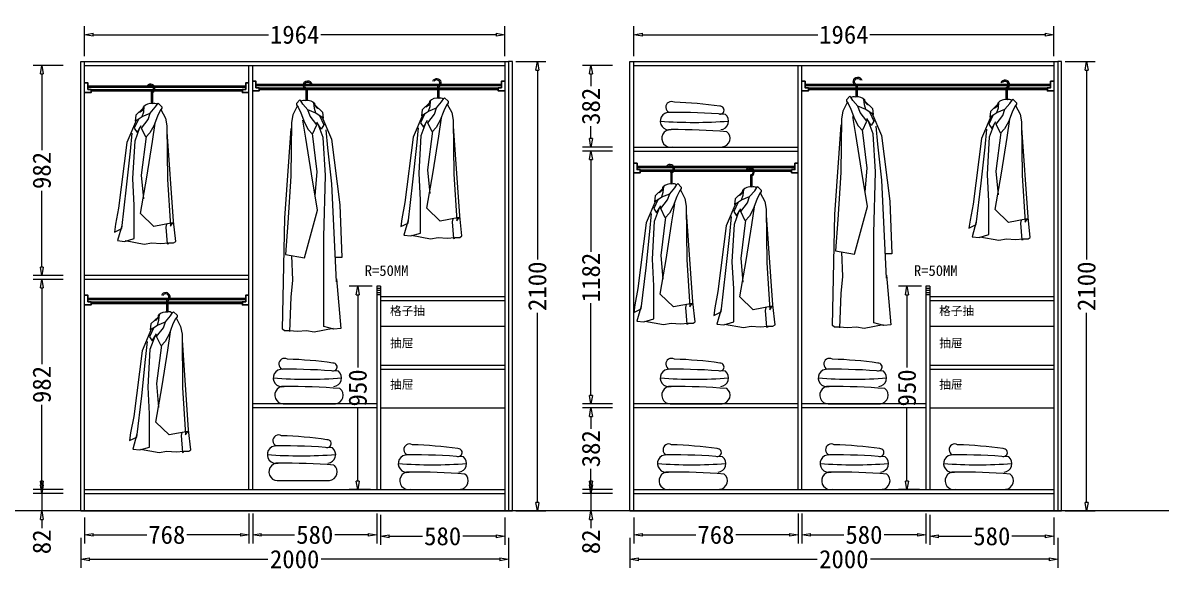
# Model space of a CAD drawing. Header units: millimetres. Extents: x 304407 to 361076, y -1262425 to -1203358.
# Drawn here: x 327331 to 332654, y -1222539 to -1219977 of the extents above; entities that cross this region are included whole.
import ezdxf

# ---------------------------------------------------------------- set-up
doc = ezdxf.new("R2010")
doc.units = ezdxf.units.MM
doc.header["$LTSCALE"] = 20
doc.layers.get('Defpoints').update_dxf_attribs({"color": 250})
for name, color, linetype in [('8', 8, 'Continuous'), ('LAYER10', 11, 'Continuous'), ('LAYER8', 11, 'Continuous'), ('图层3', 4, 'Continuous'), ('墙体', 40, 'Continuous')]:
    doc.layers.add(name, color=color, linetype=linetype)
doc.styles.get("Standard").update_dxf_attribs({"font": 'SimSun.ttf', "height": 85})
doc.styles.add('text', font='SimSun.ttf', dxfattribs={"height": 85})
doc.dimstyles.new('周文晶', dxfattribs={"dimtxt": 70, "dimasz": 40, "dimexe": 40, "dimexo": 30, "dimgap": 10, "dimtad": 0, "dimdec": 0, "dimtxsty": 'Standard', "dimblk": 'CLOSEDBLANK', "dimcen": 200, "dimclrd": 256, "dimclre": 256, "dimadec": 0, "dimazin": 0, "dimtfac": 1, "dimtdec": 0, "dimtmove": 0, "dimatfit": 3, "dimldrblk": 'CLOSEDBLANK', "dimfxl": 100, "dimfxlon": 1, "dimarcsym": 0})

# ---------------------------------------------------------------- blocks, each defined once
blk = doc.blocks.new('_ClosedBlank')
at = {"color": 0, "linetype": 'ByBlock', "lineweight": -2}
for p, q in [((-1, 0.17), (0, 0)), ((-1, 0.17), (-1, -0.17)), ((0, 0), (-1, -0.17))]:
    blk.add_line(p, q, dxfattribs=at)
blk = doc.blocks.new('*D644')
at = {"lineweight": -2, "transparency": 16777216}
for p, q in [((328388.2, -1222269.5), (328388.2, -1222409.5)), ((327620.2, -1222288), (327620.2, -1222409.5)), ((327660.2, -1222369.5), (327910.8, -1222369.5)), ((328348.2, -1222369.5), (328097.5, -1222369.5))]:
    blk.add_line(p, q, dxfattribs=at)
at = {"layer": 'Defpoints', "color": 0, "transparency": 16777216}
for p in [(328388.2, -1222158), (327620.2, -1222258), (328388.2, -1222369.5)]:
    blk.add_point(p, dxfattribs=at)
at = {"lineweight": -2, "transparency": 16777216, "xscale": 40, "yscale": 40, "zscale": 40, "rotation": 180}
blk.add_blockref('_ClosedBlank', (327620.2, -1222369.5), dxfattribs=at)
at = {"lineweight": -2, "transparency": 16777216, "xscale": 40, "yscale": 40, "zscale": 40}
blk.add_blockref('_ClosedBlank', (328388.2, -1222369.5), dxfattribs=at)
at = {"color": 0, "transparency": 16777216, "insert": (328004.2, -1222369.5), "char_height": 85, "attachment_point": 5}
blk.add_mtext('768', dxfattribs=at)
blk = doc.blocks.new('*D645')
at = {"lineweight": -2, "transparency": 16777216}
for p, q in [((328406.2, -1222269.5), (328406.2, -1222409.5)), ((328986.2, -1222269.5), (328986.2, -1222409.5)), ((328446.2, -1222369.5), (328602.1, -1222369.5)), ((328946.2, -1222369.5), (328790.2, -1222369.5))]:
    blk.add_line(p, q, dxfattribs=at)
at = {"layer": 'Defpoints', "color": 0, "transparency": 16777216}
for p in [(328406.2, -1220176), (328986.2, -1222158), (328986.2, -1222369.5)]:
    blk.add_point(p, dxfattribs=at)
at = {"lineweight": -2, "transparency": 16777216, "xscale": 40, "yscale": 40, "zscale": 40, "rotation": 180}
blk.add_blockref('_ClosedBlank', (328406.2, -1222369.5), dxfattribs=at)
at = {"lineweight": -2, "transparency": 16777216, "xscale": 40, "yscale": 40, "zscale": 40}
blk.add_blockref('_ClosedBlank', (328986.2, -1222369.5), dxfattribs=at)
at = {"color": 0, "transparency": 16777216, "insert": (328696.2, -1222369.5), "char_height": 85, "attachment_point": 5}
blk.add_mtext('580', dxfattribs=at)
blk = doc.blocks.new('*D646')
at = {"lineweight": -2, "transparency": 16777216}
for p, q in [((327620.2, -1220132.6), (327620.2, -1219992.6)), ((327660.2, -1220032.6), (328480.3, -1220032.6)), ((329544.2, -1220032.6), (328724.1, -1220032.6)), ((329584.2, -1220132.6), (329584.2, -1219992.6))]:
    blk.add_line(p, q, dxfattribs=at)
at = {"layer": 'Defpoints', "color": 0, "transparency": 16777216}
for p in [(329584.2, -1220032.6), (327620.2, -1220176), (329584.2, -1220176)]:
    blk.add_point(p, dxfattribs=at)
at = {"lineweight": -2, "transparency": 16777216, "xscale": 40, "yscale": 40, "zscale": 40, "rotation": 180}
blk.add_blockref('_ClosedBlank', (327620.2, -1220032.6), dxfattribs=at)
at = {"lineweight": -2, "transparency": 16777216, "xscale": 40, "yscale": 40, "zscale": 40}
blk.add_blockref('_ClosedBlank', (329584.2, -1220032.6), dxfattribs=at)
at = {"color": 0, "transparency": 16777216, "insert": (328602.2, -1220032.6), "char_height": 85, "attachment_point": 5}
blk.add_mtext('1964', dxfattribs=at)
blk = doc.blocks.new('*D647')
at = {"lineweight": -2, "transparency": 16777216}
for p, q in [((327602.2, -1222383.6), (327602.2, -1222523.6)), ((329602.2, -1222383.6), (329602.2, -1222523.6)), ((327642.2, -1222483.6), (328477.4, -1222483.6)), ((329562.2, -1222483.6), (328726.9, -1222483.6))]:
    blk.add_line(p, q, dxfattribs=at)
at = {"layer": 'Defpoints', "color": 0, "transparency": 16777216}
for p in [(327602.2, -1222258), (329602.2, -1222258), (329602.2, -1222483.6)]:
    blk.add_point(p, dxfattribs=at)
at = {"lineweight": -2, "transparency": 16777216, "xscale": 40, "yscale": 40, "zscale": 40, "rotation": 180}
blk.add_blockref('_ClosedBlank', (327602.2, -1222483.6), dxfattribs=at)
at = {"lineweight": -2, "transparency": 16777216, "xscale": 40, "yscale": 40, "zscale": 40}
blk.add_blockref('_ClosedBlank', (329602.2, -1222483.6), dxfattribs=at)
at = {"color": 0, "transparency": 16777216, "insert": (328602.2, -1222483.6), "char_height": 85, "attachment_point": 5}
blk.add_mtext('2000', dxfattribs=at)
blk = doc.blocks.new('*D648')
at = {"lineweight": -2, "transparency": 16777216}
for p, q in [((327419.9, -1222136), (327419.9, -1222096)), ((327519.9, -1222176), (327379.9, -1222176)), ((327419.9, -1222176), (327419.9, -1222258)), ((327519.9, -1222258), (327379.9, -1222258)), ((327419.9, -1222298), (327419.9, -1222338))]:
    blk.add_line(p, q, dxfattribs=at)
at = {"layer": 'Defpoints', "color": 0, "transparency": 16777216}
for p in [(327419.9, -1222176), (327620.2, -1222176), (327602.2, -1222258)]:
    blk.add_point(p, dxfattribs=at)
at = {"lineweight": -2, "transparency": 16777216, "xscale": 40, "yscale": 40, "zscale": 40}
for p, rotation in [((327419.9, -1222176), 270), ((327419.9, -1222258), 90)]:
    blk.add_blockref('_ClosedBlank', p, dxfattribs=dict(at, rotation=rotation))
at = {"color": 0, "transparency": 16777216, "insert": (327419.9, -1222402), "char_height": 85, "attachment_point": 5, "rotation": 90}
blk.add_mtext('82', dxfattribs=at)
blk = doc.blocks.new('*D649')
at = {"lineweight": -2, "transparency": 16777216}
for p, q in [((327519.9, -1221176), (327379.9, -1221176)), ((327419.9, -1221216), (327419.9, -1221572.7)), ((327419.9, -1222118), (327419.9, -1221761.3)), ((327519.9, -1222158), (327379.9, -1222158))]:
    blk.add_line(p, q, dxfattribs=at)
at = {"layer": 'Defpoints', "color": 0, "transparency": 16777216}
for p in [(327419.9, -1221176), (327620.2, -1221176), (327620.2, -1222158)]:
    blk.add_point(p, dxfattribs=at)
at = {"lineweight": -2, "transparency": 16777216, "xscale": 40, "yscale": 40, "zscale": 40}
for p, rotation in [((327419.9, -1221176), 90), ((327419.9, -1222158), 270)]:
    blk.add_blockref('_ClosedBlank', p, dxfattribs=dict(at, rotation=rotation))
at = {"color": 0, "transparency": 16777216, "insert": (327419.9, -1221667), "char_height": 85, "attachment_point": 5, "rotation": 90}
blk.add_mtext('982', dxfattribs=at)
blk = doc.blocks.new('*D650')
at = {"lineweight": -2, "transparency": 16777216}
for p, q in [((327519.9, -1220176), (327379.9, -1220176)), ((327419.9, -1220216), (327419.9, -1220572.7)), ((327419.9, -1221118), (327419.9, -1220761.3)), ((327519.9, -1221158), (327379.9, -1221158))]:
    blk.add_line(p, q, dxfattribs=at)
at = {"layer": 'Defpoints', "color": 0, "transparency": 16777216}
for p in [(327419.9, -1220176), (327620.2, -1220176), (327620.2, -1221158)]:
    blk.add_point(p, dxfattribs=at)
at = {"lineweight": -2, "transparency": 16777216, "xscale": 40, "yscale": 40, "zscale": 40}
for p, rotation in [((327419.9, -1220176), 90), ((327419.9, -1221158), 270)]:
    blk.add_blockref('_ClosedBlank', p, dxfattribs=dict(at, rotation=rotation))
at = {"color": 0, "transparency": 16777216, "insert": (327419.9, -1220667), "char_height": 85, "attachment_point": 5, "rotation": 90}
blk.add_mtext('982', dxfattribs=at)
blk = doc.blocks.new('*D651')
at = {"lineweight": -2, "transparency": 16777216}
for p, q in [((329637.1, -1220158), (329777.1, -1220158)), ((329737.1, -1220198), (329737.1, -1221083.2)), ((329737.1, -1222218), (329737.1, -1221332.7)), ((329637.1, -1222258), (329777.1, -1222258))]:
    blk.add_line(p, q, dxfattribs=at)
at = {"layer": 'Defpoints', "color": 0, "transparency": 16777216}
for p in [(329602.2, -1220158), (329737.1, -1220158), (329602.2, -1222258)]:
    blk.add_point(p, dxfattribs=at)
at = {"lineweight": -2, "transparency": 16777216, "xscale": 40, "yscale": 40, "zscale": 40}
for p, rotation in [((329737.1, -1220158), 90), ((329737.1, -1222258), 270)]:
    blk.add_blockref('_ClosedBlank', p, dxfattribs=dict(at, rotation=rotation))
at = {"color": 0, "transparency": 16777216, "insert": (329737.1, -1221208), "char_height": 85, "attachment_point": 5, "rotation": 90}
blk.add_mtext('2100', dxfattribs=at)
blk = doc.blocks.new('*D652')
at = {"lineweight": -2, "transparency": 16777216}
for p, q in [((328965.2, -1221208), (328857.2, -1221208)), ((328897.2, -1221248), (328897.2, -1221588)), ((328897.2, -1222118), (328897.2, -1221778)), ((328956.2, -1222158), (328857.2, -1222158))]:
    blk.add_line(p, q, dxfattribs=at)
at = {"layer": 'Defpoints', "color": 0, "transparency": 16777216}
for p in [(328995.2, -1221208), (328897.2, -1222158), (328986.2, -1222158)]:
    blk.add_point(p, dxfattribs=at)
at = {"lineweight": -2, "transparency": 16777216, "xscale": 40, "yscale": 40, "zscale": 40}
for p, rotation in [((328897.2, -1221208), 90), ((328897.2, -1222158), 270)]:
    blk.add_blockref('_ClosedBlank', p, dxfattribs=dict(at, rotation=rotation))
at = {"color": 0, "transparency": 16777216, "insert": (328897.2, -1221683), "char_height": 85, "attachment_point": 5, "rotation": 90}
blk.add_mtext('950', dxfattribs=at)
blk = doc.blocks.new('*D653')
at = {"lineweight": -2, "transparency": 16777216}
for p, q in [((329004.2, -1222276.2), (329004.2, -1222416.2)), ((329584.2, -1222288), (329584.2, -1222416.2)), ((329044.2, -1222376.2), (329200.1, -1222376.2)), ((329544.2, -1222376.2), (329388.2, -1222376.2))]:
    blk.add_line(p, q, dxfattribs=at)
at = {"layer": 'Defpoints', "color": 0, "transparency": 16777216}
for p in [(329004.2, -1222158), (329584.2, -1222258), (329584.2, -1222376.2)]:
    blk.add_point(p, dxfattribs=at)
at = {"lineweight": -2, "transparency": 16777216, "xscale": 40, "yscale": 40, "zscale": 40, "rotation": 180}
blk.add_blockref('_ClosedBlank', (329004.2, -1222376.2), dxfattribs=at)
at = {"lineweight": -2, "transparency": 16777216, "xscale": 40, "yscale": 40, "zscale": 40}
blk.add_blockref('_ClosedBlank', (329584.2, -1222376.2), dxfattribs=at)
at = {"color": 0, "transparency": 16777216, "insert": (329294.2, -1222376.2), "char_height": 85, "attachment_point": 5}
blk.add_mtext('580', dxfattribs=at)
blk = doc.blocks.new('*D654')
at = {"lineweight": -2, "transparency": 16777216}
for p, q in [((330956.1, -1222269.5), (330956.1, -1222409.5)), ((330188.1, -1222288), (330188.1, -1222409.5)), ((330228.1, -1222369.5), (330478.7, -1222369.5)), ((330916.1, -1222369.5), (330665.4, -1222369.5))]:
    blk.add_line(p, q, dxfattribs=at)
at = {"layer": 'Defpoints', "color": 0, "transparency": 16777216}
for p in [(330956.1, -1222158), (330188.1, -1222258), (330956.1, -1222369.5)]:
    blk.add_point(p, dxfattribs=at)
at = {"lineweight": -2, "transparency": 16777216, "xscale": 40, "yscale": 40, "zscale": 40, "rotation": 180}
blk.add_blockref('_ClosedBlank', (330188.1, -1222369.5), dxfattribs=at)
at = {"lineweight": -2, "transparency": 16777216, "xscale": 40, "yscale": 40, "zscale": 40}
blk.add_blockref('_ClosedBlank', (330956.1, -1222369.5), dxfattribs=at)
at = {"color": 0, "transparency": 16777216, "insert": (330572.1, -1222369.5), "char_height": 85, "attachment_point": 5}
blk.add_mtext('768', dxfattribs=at)
blk = doc.blocks.new('*D655')
at = {"lineweight": -2, "transparency": 16777216}
for p, q in [((330974.1, -1222269.5), (330974.1, -1222409.5)), ((331554.1, -1222269.5), (331554.1, -1222409.5)), ((331014.1, -1222369.5), (331170, -1222369.5)), ((331514.1, -1222369.5), (331358.1, -1222369.5))]:
    blk.add_line(p, q, dxfattribs=at)
at = {"layer": 'Defpoints', "color": 0, "transparency": 16777216}
for p in [(330974.1, -1220176), (331554.1, -1222158), (331554.1, -1222369.5)]:
    blk.add_point(p, dxfattribs=at)
at = {"lineweight": -2, "transparency": 16777216, "xscale": 40, "yscale": 40, "zscale": 40, "rotation": 180}
blk.add_blockref('_ClosedBlank', (330974.1, -1222369.5), dxfattribs=at)
at = {"lineweight": -2, "transparency": 16777216, "xscale": 40, "yscale": 40, "zscale": 40}
blk.add_blockref('_ClosedBlank', (331554.1, -1222369.5), dxfattribs=at)
at = {"color": 0, "transparency": 16777216, "insert": (331264.1, -1222369.5), "char_height": 85, "attachment_point": 5}
blk.add_mtext('580', dxfattribs=at)
blk = doc.blocks.new('*D656')
at = {"lineweight": -2, "transparency": 16777216}
for p, q in [((330188.1, -1220132.6), (330188.1, -1219992.6)), ((330228.1, -1220032.6), (331048.2, -1220032.6)), ((332112.1, -1220032.6), (331292, -1220032.6)), ((332152.1, -1220132.6), (332152.1, -1219992.6))]:
    blk.add_line(p, q, dxfattribs=at)
at = {"layer": 'Defpoints', "color": 0, "transparency": 16777216}
for p in [(332152.1, -1220032.6), (330188.1, -1220176), (332152.1, -1220176)]:
    blk.add_point(p, dxfattribs=at)
at = {"lineweight": -2, "transparency": 16777216, "xscale": 40, "yscale": 40, "zscale": 40, "rotation": 180}
blk.add_blockref('_ClosedBlank', (330188.1, -1220032.6), dxfattribs=at)
at = {"lineweight": -2, "transparency": 16777216, "xscale": 40, "yscale": 40, "zscale": 40}
blk.add_blockref('_ClosedBlank', (332152.1, -1220032.6), dxfattribs=at)
at = {"color": 0, "transparency": 16777216, "insert": (331170.1, -1220032.6), "char_height": 85, "attachment_point": 5}
blk.add_mtext('1964', dxfattribs=at)
blk = doc.blocks.new('*D657')
at = {"lineweight": -2, "transparency": 16777216}
for p, q in [((330170.1, -1222383.6), (330170.1, -1222523.6)), ((332170.1, -1222383.6), (332170.1, -1222523.6)), ((330210.1, -1222483.6), (331045.3, -1222483.6)), ((332130.1, -1222483.6), (331294.8, -1222483.6))]:
    blk.add_line(p, q, dxfattribs=at)
at = {"layer": 'Defpoints', "color": 0, "transparency": 16777216}
for p in [(330170.1, -1222258), (332170.1, -1222258), (332170.1, -1222483.6)]:
    blk.add_point(p, dxfattribs=at)
at = {"lineweight": -2, "transparency": 16777216, "xscale": 40, "yscale": 40, "zscale": 40, "rotation": 180}
blk.add_blockref('_ClosedBlank', (330170.1, -1222483.6), dxfattribs=at)
at = {"lineweight": -2, "transparency": 16777216, "xscale": 40, "yscale": 40, "zscale": 40}
blk.add_blockref('_ClosedBlank', (332170.1, -1222483.6), dxfattribs=at)
at = {"color": 0, "transparency": 16777216, "insert": (331170.1, -1222483.6), "char_height": 85, "attachment_point": 5}
blk.add_mtext('2000', dxfattribs=at)
blk = doc.blocks.new('*D658')
at = {"lineweight": -2, "transparency": 16777216}
for p, q in [((329987.8, -1222136), (329987.8, -1222096)), ((330087.8, -1222176), (329947.8, -1222176)), ((329987.8, -1222176), (329987.8, -1222258)), ((330087.8, -1222258), (329947.8, -1222258)), ((329987.8, -1222298), (329987.8, -1222338))]:
    blk.add_line(p, q, dxfattribs=at)
at = {"layer": 'Defpoints', "color": 0, "transparency": 16777216}
for p in [(329987.8, -1222176), (330188.1, -1222176), (330170.1, -1222258)]:
    blk.add_point(p, dxfattribs=at)
at = {"lineweight": -2, "transparency": 16777216, "xscale": 40, "yscale": 40, "zscale": 40}
for p, rotation in [((329987.8, -1222176), 270), ((329987.8, -1222258), 90)]:
    blk.add_blockref('_ClosedBlank', p, dxfattribs=dict(at, rotation=rotation))
at = {"color": 0, "transparency": 16777216, "insert": (329987.8, -1222402), "char_height": 85, "attachment_point": 5, "rotation": 90}
blk.add_mtext('82', dxfattribs=at)
blk = doc.blocks.new('*D659')
at = {"lineweight": -2, "transparency": 16777216}
for p, q in [((330087.8, -1221776), (329947.8, -1221776)), ((329987.8, -1221816), (329987.8, -1221873.6)), ((329987.8, -1222118), (329987.8, -1222060.3)), ((330087.8, -1222158), (329947.8, -1222158))]:
    blk.add_line(p, q, dxfattribs=at)
at = {"layer": 'Defpoints', "color": 0, "transparency": 16777216}
for p in [(329987.8, -1221776), (330188.1, -1221776), (330188.1, -1222158)]:
    blk.add_point(p, dxfattribs=at)
at = {"lineweight": -2, "transparency": 16777216, "xscale": 40, "yscale": 40, "zscale": 40}
for p, rotation in [((329987.8, -1221776), 90), ((329987.8, -1222158), 270)]:
    blk.add_blockref('_ClosedBlank', p, dxfattribs=dict(at, rotation=rotation))
at = {"color": 0, "transparency": 16777216, "insert": (329987.8, -1221967), "char_height": 85, "attachment_point": 5, "rotation": 90}
blk.add_mtext('382', dxfattribs=at)
blk = doc.blocks.new('*D660')
at = {"lineweight": -2, "transparency": 16777216}
for p, q in [((330087.8, -1220176), (329947.8, -1220176)), ((329987.8, -1220216), (329987.8, -1220273.6)), ((329987.8, -1220518), (329987.8, -1220460.3)), ((330087.8, -1220558), (329947.8, -1220558))]:
    blk.add_line(p, q, dxfattribs=at)
at = {"layer": 'Defpoints', "color": 0, "transparency": 16777216}
for p in [(329987.8, -1220176), (330188.1, -1220176), (330188.1, -1220558)]:
    blk.add_point(p, dxfattribs=at)
at = {"lineweight": -2, "transparency": 16777216, "xscale": 40, "yscale": 40, "zscale": 40}
for p, rotation in [((329987.8, -1220176), 90), ((329987.8, -1220558), 270)]:
    blk.add_blockref('_ClosedBlank', p, dxfattribs=dict(at, rotation=rotation))
at = {"color": 0, "transparency": 16777216, "insert": (329987.8, -1220367), "char_height": 85, "attachment_point": 5, "rotation": 90}
blk.add_mtext('382', dxfattribs=at)
blk = doc.blocks.new('*D661')
at = {"lineweight": -2, "transparency": 16777216}
for p, q in [((332205, -1220158), (332345, -1220158)), ((332305, -1220198), (332305, -1221083.2)), ((332305, -1222218), (332305, -1221332.7)), ((332205, -1222258), (332345, -1222258))]:
    blk.add_line(p, q, dxfattribs=at)
at = {"layer": 'Defpoints', "color": 0, "transparency": 16777216}
for p in [(332170.1, -1220158), (332305, -1220158), (332170.1, -1222258)]:
    blk.add_point(p, dxfattribs=at)
at = {"lineweight": -2, "transparency": 16777216, "xscale": 40, "yscale": 40, "zscale": 40}
for p, rotation in [((332305, -1220158), 90), ((332305, -1222258), 270)]:
    blk.add_blockref('_ClosedBlank', p, dxfattribs=dict(at, rotation=rotation))
at = {"color": 0, "transparency": 16777216, "insert": (332305, -1221208), "char_height": 85, "attachment_point": 5, "rotation": 90}
blk.add_mtext('2100', dxfattribs=at)
blk = doc.blocks.new('*D662')
at = {"lineweight": -2, "transparency": 16777216}
for p, q in [((331533.1, -1221208), (331425.1, -1221208)), ((331465.1, -1221248), (331465.1, -1221588)), ((331465.1, -1222118), (331465.1, -1221778)), ((331524.1, -1222158), (331425.1, -1222158))]:
    blk.add_line(p, q, dxfattribs=at)
at = {"layer": 'Defpoints', "color": 0, "transparency": 16777216}
for p in [(331563.1, -1221208), (331465.1, -1222158), (331554.1, -1222158)]:
    blk.add_point(p, dxfattribs=at)
at = {"lineweight": -2, "transparency": 16777216, "xscale": 40, "yscale": 40, "zscale": 40}
for p, rotation in [((331465.1, -1221208), 90), ((331465.1, -1222158), 270)]:
    blk.add_blockref('_ClosedBlank', p, dxfattribs=dict(at, rotation=rotation))
at = {"color": 0, "transparency": 16777216, "insert": (331465.1, -1221683), "char_height": 85, "attachment_point": 5, "rotation": 90}
blk.add_mtext('950', dxfattribs=at)
blk = doc.blocks.new('*D663')
at = {"lineweight": -2, "transparency": 16777216}
for p, q in [((331572.1, -1222276.2), (331572.1, -1222416.2)), ((332152.1, -1222288), (332152.1, -1222416.2)), ((331612.1, -1222376.2), (331768, -1222376.2)), ((332112.1, -1222376.2), (331956.1, -1222376.2))]:
    blk.add_line(p, q, dxfattribs=at)
at = {"layer": 'Defpoints', "color": 0, "transparency": 16777216}
for p in [(331572.1, -1222158), (332152.1, -1222258), (332152.1, -1222376.2)]:
    blk.add_point(p, dxfattribs=at)
at = {"lineweight": -2, "transparency": 16777216, "xscale": 40, "yscale": 40, "zscale": 40, "rotation": 180}
blk.add_blockref('_ClosedBlank', (331572.1, -1222376.2), dxfattribs=at)
at = {"lineweight": -2, "transparency": 16777216, "xscale": 40, "yscale": 40, "zscale": 40}
blk.add_blockref('_ClosedBlank', (332152.1, -1222376.2), dxfattribs=at)
at = {"color": 0, "transparency": 16777216, "insert": (331862.1, -1222376.2), "char_height": 85, "attachment_point": 5}
blk.add_mtext('580', dxfattribs=at)
blk = doc.blocks.new('*D664')
at = {"lineweight": -2, "transparency": 16777216}
for p, q in [((330087.8, -1220576), (329947.8, -1220576)), ((329987.8, -1220616), (329987.8, -1221046.7)), ((329987.8, -1221718), (329987.8, -1221287.2)), ((330087.8, -1221758), (329947.8, -1221758))]:
    blk.add_line(p, q, dxfattribs=at)
at = {"layer": 'Defpoints', "color": 0, "transparency": 16777216}
for p in [(329987.8, -1220576), (330188.1, -1220576), (330188.1, -1221758)]:
    blk.add_point(p, dxfattribs=at)
at = {"lineweight": -2, "transparency": 16777216, "xscale": 40, "yscale": 40, "zscale": 40}
for p, rotation in [((329987.8, -1220576), 90), ((329987.8, -1221758), 270)]:
    blk.add_blockref('_ClosedBlank', p, dxfattribs=dict(at, rotation=rotation))
at = {"color": 0, "transparency": 16777216, "insert": (329987.8, -1221167), "char_height": 85, "attachment_point": 5, "rotation": 90}
blk.add_mtext('1182', dxfattribs=at)
blk = doc.blocks.new('A$C1C5764E0')
at = {"layer": '8'}
for p, q in [((172.3, 708.4), (172.3, 657.4)), ((178.3, 708.4), (178.3, 657.4)), ((137.4, 618.5), (140.1, 644.9)), ((167.9, 611.6), (191.5, 639.3)), ((191.5, 639.3), (201.2, 654.6)), ((201.2, 654.6), (205.3, 658.7)), ((205.3, 658.7), (222, 642.1)), ((222, 642.1), (222, 635.2)), ((99.9, 601.9), (97.1, 574.2)), ((97.1, 574.2), (130.4, 596.4)), ((135.3, 635.3), (99.9, 601.9)), ((130.4, 596.4), (137.4, 618.5)), ((130.4, 596.4), (167.9, 611.6)), ((158.2, 582.5), (167.9, 611.6)), ((201.2, 597.8), (184.5, 553.4)), ((213.6, 624.1), (201.2, 597.8)), ((222, 635.2), (213.6, 624.1)), ((217.8, 629.6), (238.6, 589.4)), ((238.6, 589.4), (245.5, 553.4)), ((103, 580.9), (58.4, 475.1)), ((113.7, 585.2), (93.2, 541.7)), ((93.2, 541.7), (106.3, 522.1)), ((96.5, 482.8), (119.4, 544.9)), ((106.3, 522.1), (125.9, 554.7)), ((126.3, 542.3), (158.2, 582.5)), ((147.1, 499.3), (126.3, 542.3)), ((184.5, 553.4), (166.5, 520.1)), ((178.3, 479.5), (191.3, 564.6)), ((245.5, 553.4), (248.3, 302.5)), ((75, 435), (83.4, 518.8)), ((86.6, 306.3), (96.5, 482.8)), ((148.8, 502.4), (125.9, 322.6)), ((166.5, 520.1), (147.1, 499.3)), ((152.1, 312.8), (178.3, 479.5)), ((276.4, 106.8), (247, 525.3)), ((58.4, 475.1), (19.5, 168.8)), ((57, 265.8), (75, 435)), ((125.9, 322.6), (135.7, 211.4)), ((93.2, 180.9), (86.6, 306.3)), ((122.6, 142.8), (152.1, 312.8)), ((248.3, 302.5), (262.2, 83.5)), ((34.3, 73.1), (57, 265.8)), ((19.5, 168.8), (4.8, 92.7)), ((93.2, 26.2), (93.2, 180.9)), ((184.8, 82.8), (122.6, 142.8)), ((286.7, 13.1), (276.4, 106.8)), ((4.8, 92.7), (0, 56.7)), ((0, 56.7), (34.3, 73.1)), ((34.3, 86.2), (14.7, 16.3)), ((273.1, 99.1), (184.8, 82.8)), ((244.2, 93.8), (240.9, 79.6)), ((240.9, 79.6), (247.4, 1.1)), ((262.2, 83.5), (273.1, 99.1)), ((14.7, 16.3), (47.4, 13.1)), ((47.4, 13.1), (93.2, 26.2)), ((50.7, 16.3), (139, 0)), ((139, 0), (175, 6.5)), ((175, 6.5), (217.5, 3.3)), ((217.5, 3.3), (253.5, 6.5)), ((247.4, 1.1), (254, 3.3)), ((253.5, 6.5), (276.9, 6.5)), ((276.9, 6.5), (286.7, 13.1))]:
    blk.add_line(p, q, dxfattribs=at)
for centre, radius, start, end in [((168.9, 727.1), 20.9, 296.6338, 159.5285), ((168.9, 727.1), 14.9, 296.6338, 150.6175), ((175.9, 709.9), 3.91, 94.6712, 201.9626), ((110.9, 641.2), 25.1, 286.2636, 2.0248), ((168.9, 613.1), 43.9, 77.6993, 138.5966), ((186.2, 639.8), 18, 42.48, 116.3392)]:
    blk.add_arc(centre, radius, start, end, dxfattribs=at)
blk = doc.blocks.new('A$C4F477F88')
at = {"layer": 'LAYER10'}
blk.add_blockref('A$C1C5764E0', (0, 0), dxfattribs=at)
blk = doc.blocks.new('A$C5E603B19')
at = {"layer": 'LAYER8'}
blk.add_blockref('A$C4F477F88', (0, 0), dxfattribs=at)
blk = doc.blocks.new('A$C1B0A679D')
at = {"layer": '图层3'}
blk.add_blockref('A$C5E603B19', (0, 0), dxfattribs=at)
blk = doc.blocks.new('A$C52EB379C')
at = {"layer": '8'}
for p, q in [((163.3, 1134.6), (163.3, 1083.5)), ((169.3, 1134.6), (169.3, 1083.5)), ((128.4, 1044.7), (131.2, 1071)), ((159, 1037.8), (182.5, 1065.5)), ((182.5, 1065.5), (192.3, 1080.7)), ((192.3, 1080.7), (196.4, 1084.9)), ((196.4, 1084.9), (213.1, 1068.3)), ((213.1, 1068.3), (213.1, 1061.3)), ((91, 1028.1), (88.2, 1000.3)), ((88.2, 1000.3), (121.5, 1022.5)), ((126.4, 1061.5), (91, 1028.1)), ((121.5, 1022.5), (128.4, 1044.7)), ((121.5, 1022.5), (159, 1037.8)), ((149.3, 1008.7), (159, 1037.8)), ((192.3, 1023.9), (175.6, 979.5)), ((204.7, 1050.2), (192.3, 1023.9)), ((213.1, 1061.3), (204.7, 1050.2)), ((208.9, 1055.8), (229.7, 1015.6)), ((229.7, 1015.6), (236.6, 979.5)), ((94.1, 1007.1), (49.5, 901.3)), ((104.8, 1011.4), (84.3, 967.8)), ((84.3, 967.8), (97.4, 948.2)), ((87.6, 909), (110.5, 971.1)), ((97.4, 948.2), (117, 980.9)), ((117.4, 968.5), (149.3, 1008.7)), ((138.2, 925.5), (117.4, 968.5)), ((175.6, 979.5), (157.6, 946.3)), ((169.3, 905.7), (182.4, 990.7)), ((236.6, 979.5), (239.4, 728.7)), ((66.1, 861.1), (74.5, 944.9)), ((77.7, 732.4), (87.6, 909)), ((139.9, 928.6), (117, 748.8)), ((157.6, 946.3), (138.2, 925.5)), ((143.2, 738.9), (169.3, 905.7)), ((267.5, 533), (238.1, 951.5)), ((49.5, 901.3), (10.6, 595)), ((48.1, 692), (66.1, 861.1)), ((117, 748.8), (126.8, 637.6)), ((84.3, 444.7), (77.7, 732.4)), ((113.7, 568.9), (143.2, 738.9)), ((239.4, 728.7), (253.3, 509.7)), ((25.4, 235.4), (48.1, 692)), ((10.6, 595), (0, 349)), ((175.9, 346.6), (113.7, 568.9)), ((277.8, 13.1), (267.5, 533)), ((253.3, 509.7), (264.2, 362.9)), ((84.3, 26.2), (84.3, 444.7)), ((0, 349), (31, 349)), ((264.2, 362.9), (175.9, 346.6)), ((235.3, 357.6), (232, 242)), ((25.4, 248.5), (5.8, 16.3)), ((232, 242), (238.5, 163.5)), ((238.5, 163.5), (245.1, 3.3)), ((5.8, 16.3), (38.5, 13.1)), ((38.5, 13.1), (84.3, 26.2)), ((41.7, 16.3), (130.1, 0)), ((130.1, 0), (166.1, 6.5)), ((166.1, 6.5), (208.6, 3.3)), ((208.6, 3.3), (244.6, 6.5)), ((244.6, 6.5), (268, 6.5)), ((268, 6.5), (277.8, 13.1))]:
    blk.add_line(p, q, dxfattribs=at)
for centre, radius, start, end in [((160, 1153.2), 20.9, 296.6338, 159.5285), ((160, 1153.2), 14.9, 296.6338, 150.6175), ((167, 1136), 3.91, 94.6712, 201.9626), ((102, 1067.4), 25.1, 286.2636, 2.0248), ((160, 1039.2), 43.9, 77.6993, 138.5966), ((177.3, 1066), 18, 42.48, 116.3392)]:
    blk.add_arc(centre, radius, start, end, dxfattribs=at)
blk = doc.blocks.new('A$C05785CA5')
at = {"layer": 'LAYER10'}
blk.add_blockref('A$C52EB379C', (0, 0), dxfattribs=at)
blk = doc.blocks.new('A$C100967EE')
at = {"layer": 'LAYER10'}
blk.add_blockref('A$C05785CA5', (0, 0), dxfattribs=at)
blk = doc.blocks.new('A$C65D30603')
at = {"layer": 'LAYER8'}
blk.add_blockref('A$C100967EE', (0, 0), dxfattribs=at)
blk = doc.blocks.new('A$C50CE712E')
at = {"layer": '图层3'}
blk.add_blockref('A$C65D30603', (0, 0), dxfattribs=at)
blk = doc.blocks.new('A$C11F00F61')
at = {"color": 8}
blk.add_line((48.2, 0), (290.3, 1.2), dxfattribs=at)
at = {"layer": '墙体', "color": 8}
for centre, radius, start, end in [((52.6, 186.6), 26.7, 59.8021, 244.0801), ((41, 121.6), 41, 86.0834, 284.0988), ((53.8, -3125.6), 3288.1, 85.6244, 90.1755), ((9.8, -1698.7), 1909.1, 81.8981, 88.3112), ((280.3, 173), 18.4, 260.1551, 94.4157), ((159.2, 2329.1), 2213.2, 265.8756, 274.159), ((279.7, 121.7), 40, 274.9406, 51.3165), ((48.2, 41), 41, 86.0834, 284.0988), ((61, -3206.2), 3288.1, 85.6244, 90.1755), ((286.9, 41.1), 40, 274.9406, 51.3165)]:
    blk.add_arc(centre, radius, start, end, dxfattribs=at)

msp = doc.modelspace()

# ---------------------------------------------------------------- linework, layer by layer
for p, q in [((327602.2, -1222258), (327602.2, -1220158)), ((327602.2, -1220158), (329602.2, -1220158)), ((327620.2, -1222258), (327620.2, -1220158)), ((327620.2, -1220176), (329584.2, -1220176)), ((328388.2, -1222158), (328388.2, -1220176)), ((328406.2, -1222158), (328406.2, -1220176)), ((329584.2, -1220158), (329584.2, -1222258)), ((329602.2, -1220158), (329602.2, -1222258)), ((329620.2, -1220158), (329602.2, -1220158)), ((329620.2, -1222258), (329620.2, -1220158)), ((330170.1, -1222258), (330170.1, -1220158)), ((330170.1, -1220158), (332170.1, -1220158)), ((330188.1, -1222258), (330188.1, -1220158)), ((330188.1, -1220176), (332152.1, -1220176)), ((330956.1, -1222158), (330956.1, -1220176)), ((330974.1, -1222158), (330974.1, -1220176)), ((332152.1, -1220158), (332152.1, -1222258)), ((332170.1, -1220158), (332170.1, -1222258)), ((332188.1, -1220158), (332170.1, -1220158)), ((332188.1, -1222258), (332188.1, -1220158)), ((330188.1, -1220558), (330956.1, -1220558)), ((330188.1, -1220576), (330956.1, -1220576)), ((328388.2, -1221158), (327620.2, -1221158)), ((328388.2, -1221176), (327620.2, -1221176)), ((328986.2, -1221208), (328986.2, -1222158)), ((329004.2, -1221208), (328986.2, -1221208)), ((329004.2, -1221208), (329004.2, -1222158)), ((331554.1, -1221208), (331554.1, -1222158)), ((331572.1, -1221208), (331554.1, -1221208)), ((331572.1, -1221208), (331572.1, -1222158)), ((329004.2, -1221218), (328986.2, -1221218)), ((329004.2, -1221228), (328986.2, -1221228)), ((329004.2, -1221238), (328986.2, -1221238)), ((329004.2, -1221248), (328986.2, -1221248)), ((329584.2, -1221258), (329004.2, -1221258)), ((331572.1, -1221218), (331554.1, -1221218)), ((331572.1, -1221228), (331554.1, -1221228)), ((331572.1, -1221238), (331554.1, -1221238)), ((331572.1, -1221248), (331554.1, -1221248)), ((332152.1, -1221258), (331572.1, -1221258)), ((329584.2, -1221276), (329004.2, -1221276)), ((332152.1, -1221276), (331572.1, -1221276)), ((329584.2, -1221396), (329004.2, -1221396)), ((332152.1, -1221396), (331572.1, -1221396)), ((329004.2, -1221576), (329584.2, -1221576)), ((331572.1, -1221576), (332152.1, -1221576)), ((329004.2, -1221596), (329584.2, -1221596)), ((331572.1, -1221596), (332152.1, -1221596)), ((328986.2, -1221758), (328406.2, -1221758)), ((328986.2, -1221776), (328406.2, -1221776)), ((329004.2, -1221776), (329584.2, -1221776)), ((330956.1, -1221758), (330188.1, -1221758)), ((330956.1, -1221776), (330188.1, -1221776)), ((331554.1, -1221758), (330974.1, -1221758)), ((331554.1, -1221776), (330974.1, -1221776)), ((331572.1, -1221776), (332152.1, -1221776)), ((327620.2, -1222158), (329584.2, -1222158)), ((330188.1, -1222158), (332152.1, -1222158)), ((327620.2, -1222176), (329584.2, -1222176)), ((330188.1, -1222176), (332152.1, -1222176)), ((327602.2, -1222258), (329602.2, -1222258)), ((329602.2, -1222258), (329620.2, -1222258)), ((330170.1, -1222258), (332170.1, -1222258)), ((332170.1, -1222258), (332188.1, -1222258))]:
    msp.add_line(p, q)
at = {"color": 8}
msp.add_line((361075.9, -1222258), (304407.4, -1222258), dxfattribs=at)
msp.add_line((361075.9, -1222258), (304407.4, -1222258), dxfattribs=at)
at = {"lineweight": 30}
for points in [[(328406.2, -1220250.3), (328421.2, -1220250.3), (328421.2, -1220280.3), (328436.2, -1220280.3), (328436.2, -1220295.3), (328406.2, -1220295.3)], [(329584.2, -1220250.3), (329569.2, -1220250.3), (329569.2, -1220280.3), (329554.2, -1220280.3), (329554.2, -1220295.3), (329584.2, -1220295.3)], [(330974.1, -1220250.3), (330989.1, -1220250.3), (330989.1, -1220280.3), (331004.1, -1220280.3), (331004.1, -1220295.3), (330974.1, -1220295.3)], [(332152.1, -1220250.3), (332137.1, -1220250.3), (332137.1, -1220280.3), (332122.1, -1220280.3), (332122.1, -1220295.3), (332152.1, -1220295.3)], [(327620.2, -1220258), (327635.2, -1220258), (327635.2, -1220288), (327650.2, -1220288), (327650.2, -1220303), (327620.2, -1220303)], [(328373.2, -1220273), (327635.2, -1220273)], [(328373.2, -1220277.5), (327635.2, -1220277.5)], [(328358.2, -1220290), (327650.2, -1220290)], [(328358.2, -1220295.5), (327650.2, -1220295.5)], [(328388.2, -1220258), (328373.2, -1220258), (328373.2, -1220288), (328358.2, -1220288), (328358.2, -1220303), (328388.2, -1220303)], [(329569.2, -1220265.3), (328421.2, -1220265.3)], [(329569.2, -1220269.8), (328421.2, -1220269.8)], [(329554.2, -1220282.3), (328436.2, -1220282.3)], [(329554.2, -1220287.8), (328436.2, -1220287.8)], [(332137.1, -1220265.3), (330989.1, -1220265.3)], [(332137.1, -1220269.8), (330989.1, -1220269.8)], [(332122.1, -1220282.3), (331004.1, -1220282.3)], [(332122.1, -1220287.8), (331004.1, -1220287.8)], [(330188.1, -1220632.8), (330203.1, -1220632.8), (330203.1, -1220662.8), (330218.1, -1220662.8), (330218.1, -1220677.8), (330188.1, -1220677.8)], [(330941.1, -1220647.8), (330203.1, -1220647.8)], [(330941.1, -1220652.4), (330203.1, -1220652.4)], [(330926.1, -1220664.9), (330218.1, -1220664.9)], [(330926.1, -1220670.3), (330218.1, -1220670.3)], [(330956.1, -1220632.8), (330941.1, -1220632.8), (330941.1, -1220662.8), (330926.1, -1220662.8), (330926.1, -1220677.8), (330956.1, -1220677.8)], [(327620.2, -1221250.3), (327635.2, -1221250.3), (327635.2, -1221280.3), (327650.2, -1221280.3), (327650.2, -1221295.3), (327620.2, -1221295.3)], [(328373.2, -1221265.3), (327635.2, -1221265.3)], [(328388.2, -1221250.3), (328373.2, -1221250.3), (328373.2, -1221280.3), (328358.2, -1221280.3), (328358.2, -1221295.3), (328388.2, -1221295.3)], [(328373.2, -1221269.8), (327635.2, -1221269.8)], [(328358.2, -1221282.3), (327650.2, -1221282.3)], [(328358.2, -1221287.8), (327650.2, -1221287.8)]]:
    msp.add_lwpolyline(points, dxfattribs=at)

# ---------------------------------------------------------------- block references
at = {"xscale": -1}
for p in [(328823.4, -1221422), (331395.1, -1221404.9)]:
    msp.add_blockref('A$C50CE712E', p, dxfattribs=at)
for name, p in [('A$C1B0A679D', (329097.9, -1220985.9)), ('A$C1B0A679D', (331755.3, -1220992.5)), ('A$C1B0A679D', (327759.2, -1221011.1)), ('A$C11F00F61', (330311.5, -1220558)), ('A$C1B0A679D', (330188.1, -1221386.9)), ('A$C1B0A679D', (330561.8, -1221400.8)), ('A$C1B0A679D', (327830.2, -1221985.4)), ('A$C11F00F61', (328502.2, -1221758)), ('A$C11F00F61', (330311.5, -1221758)), ('A$C11F00F61', (331050.4, -1221758)), ('A$C11F00F61', (328474.3, -1222116.1)), ('A$C11F00F61', (329086.6, -1222158)), ('A$C11F00F61', (330298.7, -1222158)), ('A$C11F00F61', (331059.1, -1222158)), ('A$C11F00F61', (331636.2, -1222158))]:
    msp.add_blockref(name, p)

# ---------------------------------------------------------------- texts
at = {"attachment_point": 1, "style": 'text'}
for s, insert, char_height, width in [('R=50MM', (328930, -1221109.5), 50, 419.038), ('R=50MM', (331497.9, -1221109.5), 50, 419.038), ('格子抽', (329047.8, -1221303.1), 40, 305.609), ('格子抽', (331615.7, -1221303.1), 40, 305.609), ('抽屉', (329048.5, -1221453.6), 40, 305.609), ('抽屉', (331616.4, -1221453.6), 40, 305.609), ('抽屉', (329048.5, -1221647), 40, 305.609), ('抽屉', (331616.4, -1221647), 40, 305.609)]:
    msp.add_mtext(s, dxfattribs=dict(at, insert=insert, char_height=char_height, width=width))

# ---------------------------------------------------------------- dimensions: what is measured, and where the dimension line sits
for base, p1, p2, picture, middle in [((329584.2, -1220032.6), (327620.2, -1220176), (329584.2, -1220176), '*D646', (328602.2, -1220032.6)), ((332152.1, -1220032.6), (330188.1, -1220176), (332152.1, -1220176), '*D656', (331170.1, -1220032.6)), ((328986.2, -1222369.5), (328406.2, -1220176), (328986.2, -1222158), '*D645', (328696.2, -1222369.5)), ((331554.1, -1222369.5), (330974.1, -1220176), (331554.1, -1222158), '*D655', (331264.1, -1222369.5)), ((328388.2, -1222369.5), (327620.2, -1222258), (328388.2, -1222158), '*D644', (328004.2, -1222369.5)), ((329584.2, -1222376.2), (329004.2, -1222158), (329584.2, -1222258), '*D653', (329294.2, -1222376.2)), ((330956.1, -1222369.5), (330188.1, -1222258), (330956.1, -1222158), '*D654', (330572.1, -1222369.5)), ((332152.1, -1222376.2), (331572.1, -1222158), (332152.1, -1222258), '*D663', (331862.1, -1222376.2)), ((329602.2, -1222483.6), (327602.2, -1222258), (329602.2, -1222258), '*D647', (328602.2, -1222483.6)), ((332170.1, -1222483.6), (330170.1, -1222258), (332170.1, -1222258), '*D657', (331170.1, -1222483.6))]:
    dim = msp.add_linear_dim(base=base, p1=p1, p2=p2, dimstyle='周文晶')
    dim.commit()
    dim.dimension.update_dxf_attribs({"geometry": picture, "text_midpoint": middle})
for base, p1, p2, angle, picture, middle in [((327419.9, -1220176), (327620.2, -1221158), (327620.2, -1220176), 270, '*D650', (327419.9, -1220667)), ((329737.1, -1220158), (329602.2, -1222258), (329602.2, -1220158), 90, '*D651', (329737.1, -1221208)), ((329987.8, -1220176), (330188.1, -1220558), (330188.1, -1220176), 270, '*D660', (329987.8, -1220367)), ((332305, -1220158), (332170.1, -1222258), (332170.1, -1220158), 90, '*D661', (332305, -1221208)), ((329987.8, -1220576), (330188.1, -1221758), (330188.1, -1220576), 90, '*D664', (329987.8, -1221167)), ((327419.9, -1221176), (327620.2, -1222158), (327620.2, -1221176), 270, '*D649', (327419.9, -1221667)), ((328897.2, -1222158), (328995.2, -1221208), (328986.2, -1222158), 90, '*D652', (328897.2, -1221683)), ((331465.1, -1222158), (331563.1, -1221208), (331554.1, -1222158), 90, '*D662', (331465.1, -1221683)), ((329987.8, -1221776), (330188.1, -1222158), (330188.1, -1221776), 270, '*D659', (329987.8, -1221967))]:
    dim = msp.add_linear_dim(base=base, p1=p1, p2=p2, angle=angle, dimstyle='周文晶')
    dim.commit()
    dim.dimension.update_dxf_attribs({"geometry": picture, "text_midpoint": middle})
for base, p1, p2, picture, middle in [((327419.9, -1222176), (327602.2, -1222258), (327620.2, -1222176), '*D648', (327419.9, -1222402)), ((329987.8, -1222176), (330170.1, -1222258), (330188.1, -1222176), '*D658', (329987.8, -1222402))]:
    dim = msp.add_linear_dim(base=base, p1=p1, p2=p2, angle=270, dimstyle='周文晶')
    dim.commit()
    dim.dimension.update_dxf_attribs({"geometry": picture, "text_midpoint": middle, "dimtype": 128})

doc.saveas('drawing.dxf')
